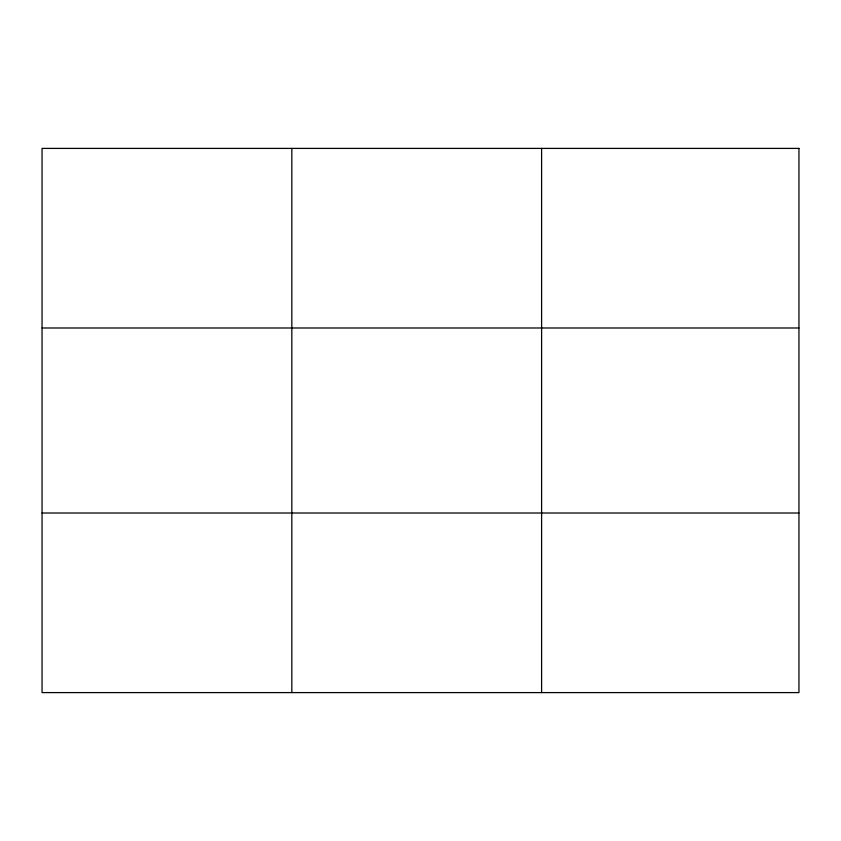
<?xml version="1.0" encoding="UTF-8"?>
<svg xmlns="http://www.w3.org/2000/svg" width="841" height="841" viewBox="0 0 841 841"><rect width="100%" height="100%" fill="white"/><g stroke="black" fill="none" stroke-linecap="round" stroke-linejoin="round"><path stroke-width="1.26" d="M291.827 148.405L291.827 692.595M541.604 148.405L541.604 692.595M42.05 327.99L798.95 327.99M42.05 513.01L798.95 513.01M798.95 148.405L798.95 692.595L42.05 692.595L42.05 148.405L798.95 148.405"/></g></svg>
